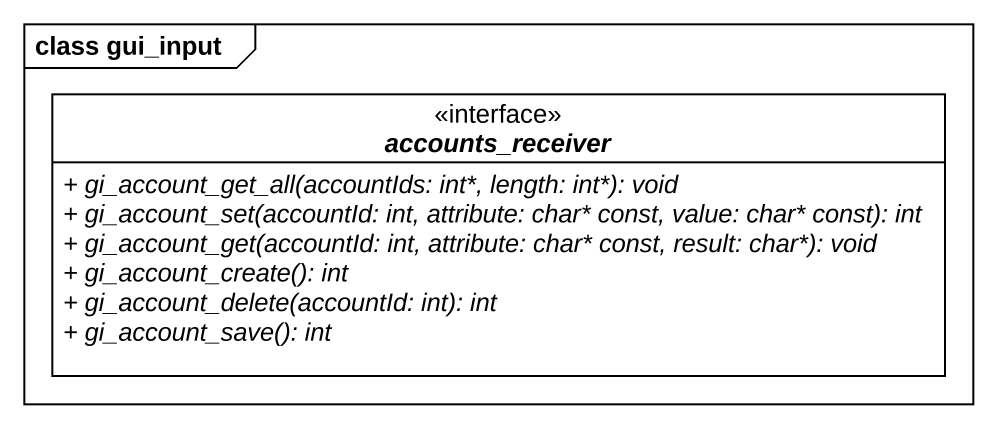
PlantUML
@startuml
mainframe class gui_input
hide circle
hide empty members
skinparam classAttributeIconSize 0
interface accounts_receiver <<interface>> {
  {abstract} + gi_account_get_all(accountIds: int*, length: int*): void
  {abstract} + gi_account_set(accountId: int, attribute: char* const, value: char* const): int
  {abstract} + gi_account_get(accountId: int, attribute: char* const, result: char*): void
  {abstract} + gi_account_create(): int
  {abstract} + gi_account_delete(accountId: int): int
  {abstract} + gi_account_save(): int
}
@enduml
